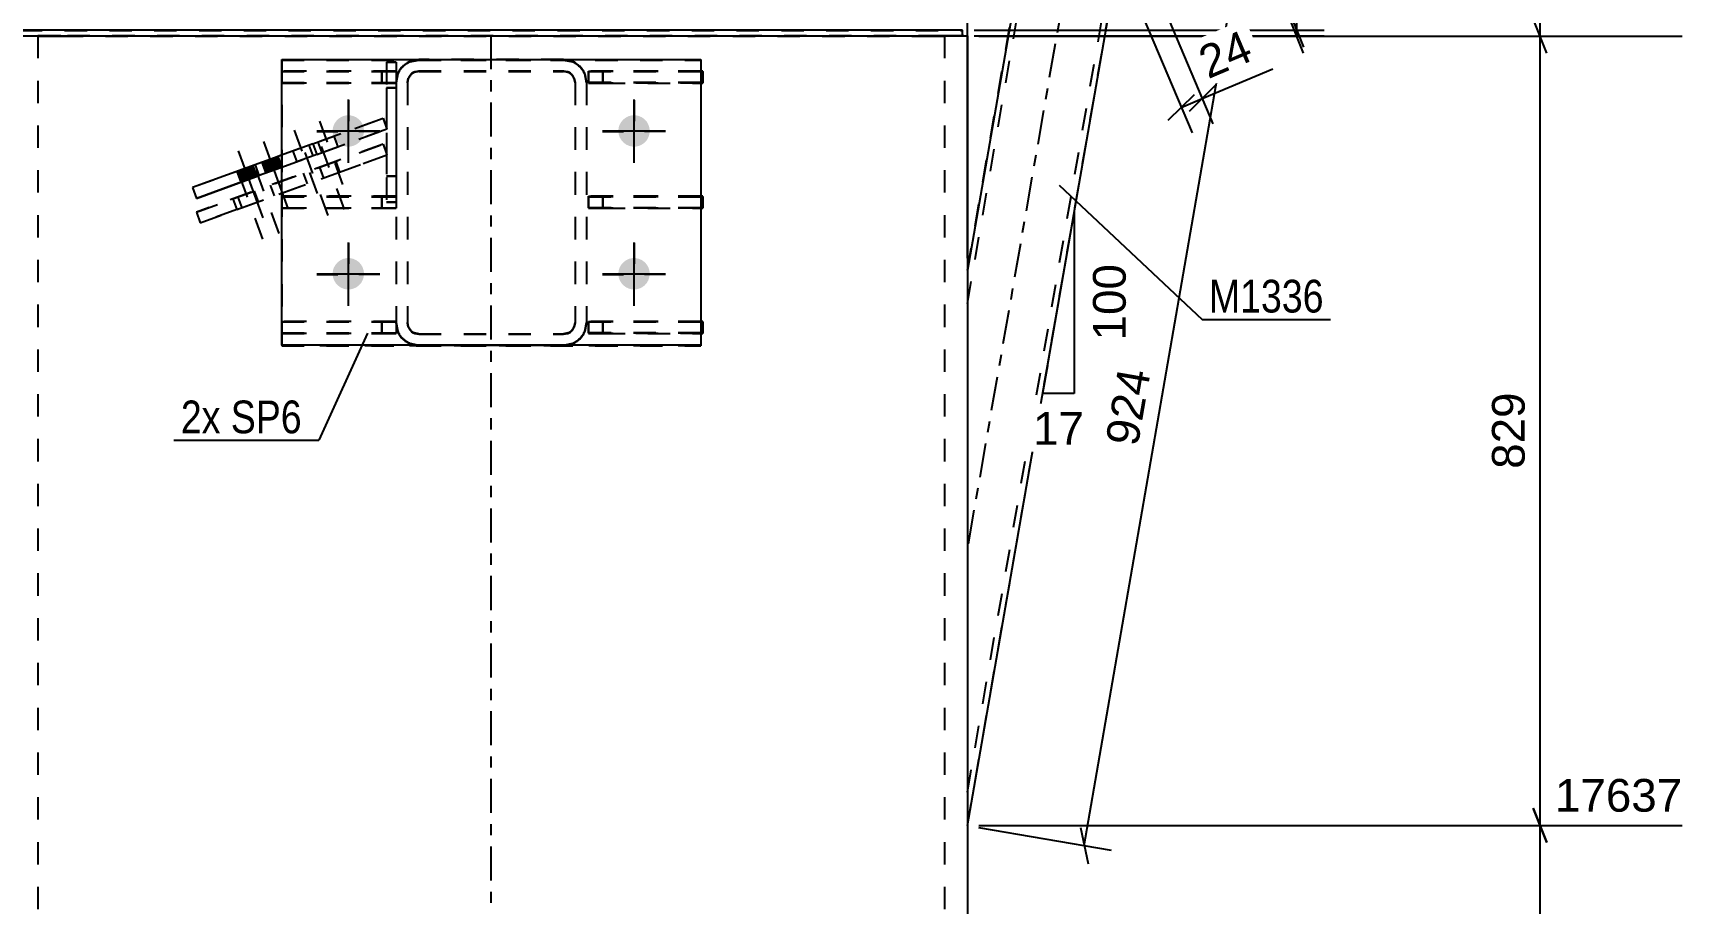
# Model space of a CAD drawing. Header units: millimetres. Extents: x -213 to 628, y -260 to 334.
# Drawn here: x 285.3 to 430.2, y 150.8 to 227 of the extents above; entities that cross this region are included whole.
import ezdxf

# ---------------------------------------------------------------- set-up
doc = ezdxf.new("R2010")
doc.units = ezdxf.units.MM
doc.linetypes.add('DXK_LINE_DOT2', pattern=[3.9198, 1.9599, -1.9599])
doc.linetypes.add('DXK_LINE_DOT3', pattern=[5.9187, 2.979, -0.9799, 0.9799, -0.9799])
doc.styles.add('Arial', font='ARIAL.TTF', dxfattribs={"height": 0.2})
doc.styles.add('Arial Narrow', font='ARIALN.TTF', dxfattribs={"height": 0.2})

# ---------------------------------------------------------------- blocks, each defined once
blk = doc.blocks.new('Part-284856391-1906 - 1775')
at = {"color": 7, "linetype": 'DXK_LINE_DOT2'}
for p, q in [((284.93, 226.72), (286.06, 226.72)), ((286.23, 226.7), (284.93, 226.7)), ((285.76, 226.72), (285.76, 140.96)), ((285.91, 226.72), (285.76, 226.72)), ((285.76, 226.7), (285.91, 226.7)), ((286.35, 226.72), (285.91, 226.72)), ((285.91, 226.7), (286.35, 226.7)), ((287.76, 226.7), (286.23, 226.7)), ((287, 226.72), (286.35, 226.72)), ((286.35, 226.7), (287, 226.7)), ((287.76, 226.72), (287, 226.72)), ((287, 226.7), (287.76, 226.7)), ((287.76, 226.72), (363.1, 226.72)), ((287.76, 226.7), (363.1, 226.7)), ((287.76, 226.7), (363.1, 226.7)), ((363.86, 226.72), (363.1, 226.72)), ((363.1, 226.7), (363.86, 226.7)), ((364.63, 226.7), (363.1, 226.7)), ((364.51, 226.72), (363.86, 226.72)), ((363.86, 226.7), (364.51, 226.7)), ((364.94, 226.72), (364.51, 226.72)), ((364.51, 226.7), (364.94, 226.7)), ((365.92, 226.7), (364.63, 226.7)), ((365.92, 226.72), (364.79, 226.72)), ((365.1, 226.72), (364.94, 226.72)), ((364.94, 226.7), (365.1, 226.7)), ((365.1, 226.72), (365.1, 140.96)), ((366.68, 226.72), (365.92, 226.72)), ((366.79, 226.7), (365.92, 226.7)), ((367.1, 226.7), (366.79, 226.7))]:
    blk.add_line(p, q, dxfattribs=at)
at = {"color": 2, "linetype": 'Continuous'}
for p, q in [((286.06, 226.72), (286.23, 226.72)), ((286.23, 226.72), (287.76, 226.72)), ((287.76, 226.72), (363.1, 226.72)), ((363.1, 226.72), (364.63, 226.72)), ((364.79, 226.72), (364.63, 226.72)), ((366.79, 226.72), (366.68, 226.72)), ((366.79, 226.72), (367.1, 226.72)), ((367.1, 226.72), (367.1, 140.96))]:
    blk.add_line(p, q, dxfattribs=at)
at = {"color": 7, "linetype": 'DXK_LINE_DOT3'}
blk.add_line((325.43, 140.96), (325.43, 226.71), dxfattribs=at)
blk = doc.blocks.new('Part-284856391-1834 - 1775')
at = {"color": 7, "linetype": 'DXK_LINE_DOT2'}
for p, q in [((315.96, 219.5), (304.79, 215.44)), ((309.82, 217.27), (315.96, 219.51)), ((315.96, 219.51), (315.96, 219.5)), ((315.96, 219.51), (316.3, 218.57)), ((315.96, 219.5), (316.3, 218.57)), ((316.3, 218.57), (307.1, 215.21)), ((310.16, 216.33), (316.3, 218.57)), ((316.3, 218.57), (316.3, 218.57)), ((309.82, 217.27), (307.1, 216.28)), ((310.16, 216.33), (307.1, 215.22)), ((309.82, 217.27), (310.16, 216.33)), ((304.79, 215.44), (299.29, 213.44)), ((305.13, 214.5), (304.79, 215.44))]:
    blk.add_line(p, q, dxfattribs=at)
at = {"color": 2, "linetype": 'Continuous'}
for p, q in [((307.1, 216.28), (299.29, 213.44)), ((307.1, 215.22), (299.63, 212.5)), ((299.63, 212.5), (305.13, 214.5)), ((307.1, 215.21), (305.13, 214.5)), ((299.29, 213.44), (299.63, 212.5))]:
    blk.add_line(p, q, dxfattribs=at)
blk = doc.blocks.new('Part-284856391-1857 - 1775')
at = {"color": 7, "linetype": 'DXK_LINE_DOT2'}
for p, q in [((307.1, 200.68), (307.1, 201.68)), ((307.1, 201.68), (317.1, 201.68)), ((307.1, 201.68), (315.85, 201.68)), ((315.85, 200.68), (315.85, 201.68)), ((315.85, 201.68), (317.1, 201.68)), ((317.1, 201.68), (317.1, 200.68)), ((317.1, 200.68), (307.1, 200.68)), ((307.1, 200.68), (315.85, 200.68)), ((315.85, 200.68), (317.1, 200.68)), ((317.1, 200.68), (317.1, 200.68))]:
    blk.add_line(p, q, dxfattribs=at)
blk = doc.blocks.new('Part-284856391-1863 - 1775')
at = {"color": 7, "linetype": 'DXK_LINE_DOT2'}
for p, q in [((317.1, 201.72), (307.1, 201.72)), ((307.1, 201.72), (315.85, 201.72)), ((307.1, 201.72), (307.1, 200.72)), ((315.85, 201.72), (317.1, 201.72)), ((315.85, 201.72), (315.85, 200.72)), ((317.1, 201.72), (317.1, 201.72)), ((317.1, 201.72), (317.1, 200.72)), ((307.1, 200.72), (317.1, 200.72)), ((307.1, 200.72), (315.85, 200.72)), ((315.85, 200.72), (317.1, 200.72))]:
    blk.add_line(p, q, dxfattribs=at)
blk = doc.blocks.new('Bolt-284856391-1788 - 1775')
at = {"linetype": 'Continuous'}
for points in [[(306.77, 216.16), (305.36, 215.65), (305.71, 214.71), (307.12, 215.22)], [(304.58, 215.36), (303.17, 214.85), (303.51, 213.91), (304.92, 214.42)]]:
    blk.add_hatch(color=1, dxfattribs=at).paths.add_polyline_path(points)
at = {"color": 1, "linetype": 'DXK_LINE_DOT2'}
for p, q in [((310.4, 219.25), (312.54, 213.38)), ((308.2, 218.46), (310.34, 212.58)), ((310.26, 217.43), (310.6, 216.49)), ((311.67, 217.94), (312.01, 217.01)), ((308.07, 216.63), (308.41, 215.69)), ((309.48, 217.15), (309.82, 216.21))]:
    blk.add_line(p, q, dxfattribs=at)
at = {"color": 1, "linetype": 'Continuous'}
for p, q in [((305.5, 217.47), (307.64, 211.6)), ((303.3, 216.67), (305.44, 210.8)), ((306.77, 216.16), (307.12, 215.22)), ((303.17, 214.85), (303.51, 213.91)), ((304.58, 215.36), (304.92, 214.42)), ((305.36, 215.65), (305.71, 214.71))]:
    blk.add_line(p, q, dxfattribs=at)
blk = doc.blocks.new('Bolt-284856391-1910 - 1775')
at = {"color": 1, "linetype": 'Continuous'}
for p, q in [((312.93, 221.1), (312.93, 219.27)), ((337.93, 221.1), (337.93, 219.27)), ((310.18, 218.35), (312.01, 218.35)), ((312.93, 215.6), (312.93, 217.43)), ((315.68, 218.35), (313.85, 218.35)), ((335.18, 218.35), (337.01, 218.35)), ((337.93, 215.6), (337.93, 217.43)), ((340.68, 218.35), (338.85, 218.35)), ((312.93, 208.6), (312.93, 206.77)), ((337.93, 208.6), (337.93, 206.77)), ((310.18, 205.85), (312.01, 205.85)), ((315.68, 205.85), (313.85, 205.85)), ((335.18, 205.85), (337.01, 205.85)), ((340.68, 205.85), (338.85, 205.85)), ((312.93, 203.1), (312.93, 204.93)), ((337.93, 203.1), (337.93, 204.93))]:
    blk.add_line(p, q, dxfattribs=at)
blk = doc.blocks.new('Part-284856391-1861 - 1775')
at = {"color": 7, "linetype": 'DXK_LINE_DOT2'}
for p, q in [((333.95, 211.68), (333.95, 212.68)), ((333.95, 212.68), (335.2, 212.68)), ((343.95, 212.68), (333.95, 212.68)), ((335.2, 211.68), (333.95, 211.68)), ((333.95, 211.68), (333.95, 211.68)), ((333.95, 211.68), (343.95, 211.68)), ((335.2, 211.68), (335.2, 212.68)), ((343.76, 212.68), (335.2, 212.68)), ((343.76, 211.68), (335.2, 211.68))]:
    blk.add_line(p, q, dxfattribs=at)
at = {"color": 2, "linetype": 'Continuous'}
for p, q in [((343.95, 212.68), (343.76, 212.68)), ((343.95, 211.68), (343.76, 211.68)), ((343.95, 211.68), (343.95, 212.68))]:
    blk.add_line(p, q, dxfattribs=at)
blk = doc.blocks.new('Part-284856391-1790 - 1775')
at = {"color": 2, "linetype": 'Continuous'}
for p, q in [((367.1, 157.62), (380.3, 233.49)), ((371.27, 230.2), (367.1, 206.22))]:
    blk.add_line(p, q, dxfattribs=at)
at = {"color": 7, "linetype": 'DXK_LINE_DOT2'}
for p, q in [((367.1, 157.62), (380.3, 233.49)), ((367.1, 160.54), (379.76, 233.29)), ((367.1, 160.54), (379.76, 233.29)), ((379.72, 233.28), (379.6, 233.23)), ((379.63, 233.25), (379.98, 233.37)), ((379.98, 233.37), (379.63, 233.24)), ((379.63, 233.24), (379.72, 233.28)), ((379.72, 233.28), (379.76, 233.29)), ((379.76, 233.29), (379.72, 233.28)), ((379.76, 233.29), (379.76, 233.29)), ((379.98, 233.37), (380.22, 233.46)), ((380.22, 233.46), (379.98, 233.37)), ((380.22, 233.46), (380.3, 233.49)), ((380.3, 233.49), (380.22, 233.46)), ((380.3, 233.49), (380.3, 233.49)), ((379.42, 233.17), (372.15, 230.52)), ((379.42, 233.17), (372.15, 230.52)), ((372.35, 230.6), (379.22, 233.1)), ((372.35, 230.6), (379.22, 233.09)), ((379.22, 233.1), (379.63, 233.25)), ((379.63, 233.24), (379.22, 233.09)), ((379.42, 233.17), (379.63, 233.24)), ((379.6, 233.23), (379.42, 233.17)), ((367.1, 203.3), (371.81, 230.4)), ((367.1, 203.3), (371.81, 230.4)), ((371.59, 230.32), (371.94, 230.45)), ((371.94, 230.44), (371.59, 230.32)), ((371.85, 230.41), (371.81, 230.4)), ((371.81, 230.4), (371.85, 230.41)), ((371.81, 230.4), (371.81, 230.4)), ((371.97, 230.46), (371.85, 230.41)), ((371.85, 230.41), (371.97, 230.46)), ((371.94, 230.45), (372.35, 230.6)), ((372.35, 230.6), (371.94, 230.44)), ((372.15, 230.52), (371.97, 230.46)), ((371.97, 230.46), (372.15, 230.52)), ((367.1, 206.22), (371.27, 230.2)), ((371.27, 230.2), (371.35, 230.23)), ((371.35, 230.23), (371.27, 230.2)), ((371.27, 230.2), (371.27, 230.2)), ((371.35, 230.23), (371.59, 230.32)), ((371.59, 230.32), (371.35, 230.23)), ((367.1, 206.22), (367.1, 157.62))]:
    blk.add_line(p, q, dxfattribs=at)
at = {"color": 7, "linetype": 'DXK_LINE_DOT3'}
blk.add_line((375.79, 231.85), (367.1, 181.92), dxfattribs=at)
blk = doc.blocks.new('Part-284856391-1865 - 1775')
at = {"color": 7, "linetype": 'DXK_LINE_DOT2'}
for p, q in [((317.1, 223.64), (307.1, 223.64)), ((307.1, 223.64), (315.85, 223.64)), ((307.1, 223.64), (307.1, 222.64)), ((315.85, 223.64), (317.1, 223.64)), ((315.85, 223.64), (315.85, 222.64)), ((317.1, 223.64), (317.1, 223.64)), ((317.1, 223.64), (317.1, 222.64)), ((307.1, 222.64), (317.1, 222.64)), ((307.1, 222.64), (315.85, 222.64)), ((315.85, 222.64), (317.1, 222.64))]:
    blk.add_line(p, q, dxfattribs=at)
blk = doc.blocks.new('Part-284856391-1854 - 1775')
at = {"color": 7, "linetype": 'DXK_LINE_DOT2'}
for p, q in [((335.2, 201.68), (333.95, 201.68)), ((333.95, 201.68), (333.95, 201.68)), ((333.95, 201.68), (343.95, 201.68)), ((333.95, 201.68), (333.95, 200.68)), ((343.95, 201.68), (335.2, 201.68)), ((335.2, 201.68), (335.2, 200.68)), ((343.95, 201.68), (343.95, 200.68)), ((333.95, 200.68), (335.2, 200.68)), ((343.95, 200.68), (333.95, 200.68)), ((335.2, 200.68), (343.95, 200.68))]:
    blk.add_line(p, q, dxfattribs=at)
blk = doc.blocks.new('Part-284856391-1855 - 1775')
at = {"color": 7, "linetype": 'DXK_LINE_DOT2'}
for p, q in [((333.95, 212.63), (333.95, 212.64)), ((333.95, 212.64), (343.95, 212.63)), ((333.95, 212.64), (333.95, 211.63)), ((335.2, 212.63), (333.95, 212.63)), ((343.95, 211.63), (333.95, 211.64)), ((333.95, 211.63), (335.2, 211.63)), ((343.95, 212.63), (335.2, 212.63)), ((335.2, 212.63), (335.2, 211.63)), ((335.2, 211.63), (343.95, 211.63)), ((343.95, 212.63), (343.95, 211.63))]:
    blk.add_line(p, q, dxfattribs=at)
blk = doc.blocks.new('Part-284856391-1856 - 1775')
at = {"color": 7, "linetype": 'DXK_LINE_DOT2'}
for p, q in [((335.2, 223.59), (333.95, 223.59)), ((333.95, 223.59), (333.95, 223.59)), ((333.95, 223.59), (343.95, 223.59)), ((333.95, 223.59), (333.95, 222.59)), ((343.95, 223.59), (335.2, 223.59)), ((335.2, 223.59), (335.2, 222.59)), ((343.95, 223.59), (343.95, 222.59)), ((333.95, 222.59), (335.2, 222.59)), ((343.95, 222.59), (333.95, 222.59)), ((335.2, 222.59), (343.95, 222.59))]:
    blk.add_line(p, q, dxfattribs=at)
blk = doc.blocks.new('Part-284856391-1858 - 1775')
at = {"color": 7, "linetype": 'DXK_LINE_DOT2'}
for p, q in [((307.1, 212.63), (317.1, 212.64)), ((307.1, 211.63), (307.1, 212.63)), ((307.1, 212.63), (315.85, 212.63)), ((317.1, 211.64), (307.1, 211.63)), ((307.1, 211.63), (315.85, 211.63)), ((315.85, 211.63), (315.85, 212.63)), ((315.85, 212.63), (317.1, 212.63)), ((315.85, 211.63), (317.1, 211.63)), ((317.1, 212.64), (317.1, 211.63)), ((317.1, 211.63), (317.1, 211.64))]:
    blk.add_line(p, q, dxfattribs=at)
blk = doc.blocks.new('Part-284856391-1859 - 1775')
at = {"color": 7, "linetype": 'DXK_LINE_DOT2'}
for p, q in [((307.1, 222.59), (307.1, 223.59)), ((307.1, 223.59), (317.1, 223.59)), ((307.1, 223.59), (315.85, 223.59)), ((315.85, 222.59), (315.85, 223.59)), ((315.85, 223.59), (317.1, 223.59)), ((317.1, 223.59), (317.1, 222.59)), ((317.1, 222.59), (307.1, 222.59)), ((307.1, 222.59), (315.85, 222.59)), ((315.85, 222.59), (317.1, 222.59)), ((317.1, 222.59), (317.1, 222.59))]:
    blk.add_line(p, q, dxfattribs=at)
blk = doc.blocks.new('Part-284856391-1860 - 1775')
at = {"color": 7, "linetype": 'DXK_LINE_DOT2'}
for p, q in [((333.95, 200.72), (333.95, 201.72)), ((333.95, 201.72), (335.2, 201.72)), ((343.95, 201.72), (333.95, 201.72)), ((335.2, 200.72), (335.2, 201.72)), ((343.76, 201.72), (335.2, 201.72)), ((335.2, 200.72), (333.95, 200.72)), ((333.95, 200.72), (333.95, 200.72)), ((333.95, 200.72), (343.95, 200.72)), ((343.76, 200.72), (335.2, 200.72))]:
    blk.add_line(p, q, dxfattribs=at)
at = {"color": 2, "linetype": 'Continuous'}
for p, q in [((343.95, 201.72), (343.76, 201.72)), ((343.95, 200.72), (343.95, 201.72)), ((343.95, 200.72), (343.76, 200.72))]:
    blk.add_line(p, q, dxfattribs=at)
blk = doc.blocks.new('Part-284856391-1862 - 1775')
at = {"color": 7, "linetype": 'DXK_LINE_DOT2'}
for p, q in [((333.95, 222.64), (333.95, 223.64)), ((333.95, 223.64), (335.2, 223.64)), ((343.95, 223.64), (333.95, 223.64)), ((335.2, 222.64), (335.2, 223.64)), ((343.76, 223.64), (335.2, 223.64)), ((335.2, 222.64), (333.95, 222.64)), ((333.95, 222.64), (333.95, 222.64)), ((333.95, 222.64), (343.95, 222.64)), ((343.76, 222.64), (335.2, 222.64))]:
    blk.add_line(p, q, dxfattribs=at)
at = {"color": 2, "linetype": 'Continuous'}
for p, q in [((343.95, 223.64), (343.76, 223.64)), ((343.95, 222.64), (343.95, 223.64)), ((343.95, 222.64), (343.76, 222.64))]:
    blk.add_line(p, q, dxfattribs=at)
blk = doc.blocks.new('Part-284856391-1864 - 1775')
at = {"color": 7, "linetype": 'DXK_LINE_DOT2'}
for p, q in [((317.1, 212.68), (307.1, 212.68)), ((307.1, 212.68), (315.85, 212.68)), ((307.1, 212.68), (307.1, 211.68)), ((307.1, 211.68), (317.1, 211.68)), ((307.1, 211.68), (315.85, 211.68)), ((315.85, 212.68), (317.1, 212.68)), ((315.85, 212.68), (315.85, 211.68)), ((315.85, 211.68), (317.1, 211.68)), ((317.1, 212.68), (317.1, 212.68)), ((317.1, 212.68), (317.1, 211.68))]:
    blk.add_line(p, q, dxfattribs=at)
blk = doc.blocks.new('Part-284856391-1881 - 1775')
at = {"color": 2, "linetype": 'Continuous'}
for p, q in [((366.68, 227.22), (284.18, 227.22)), ((284.18, 226.72), (284.18, 227.22)), ((284.18, 226.72), (286.06, 226.72)), ((366.68, 226.72), (364.79, 226.72)), ((366.68, 226.72), (366.68, 227.22))]:
    blk.add_line(p, q, dxfattribs=at)
at = {"color": 7, "linetype": 'DXK_LINE_DOT2'}
for p, q in [((284.18, 227.2), (366.68, 227.2)), ((284.18, 226.7), (284.18, 226.72)), ((284.18, 226.7), (284.18, 226.72)), ((366.68, 226.7), (284.18, 226.7)), ((364.79, 226.72), (286.06, 226.72)), ((366.68, 226.7), (366.68, 226.72)), ((366.68, 226.72), (366.68, 226.7))]:
    blk.add_line(p, q, dxfattribs=at)
blk = doc.blocks.new('Bolt-284856391-1908 - 1775')
at = {"linetype": 'Continuous'}
for points in [[(311.55, 218.4), (311.58, 218.69), (311.67, 218.96), (311.82, 219.21), (312.01, 219.42), (312.24, 219.59), (312.5, 219.71), (312.78, 219.77), (313.07, 219.77), (313.35, 219.71), (313.62, 219.59), (313.85, 219.42), (314.04, 219.21), (314.18, 218.96), (314.27, 218.69), (314.3, 218.4), (314.27, 218.12), (314.18, 217.84), (314.04, 217.59), (313.85, 217.38), (313.62, 217.21), (313.35, 217.09), (313.07, 217.03), (312.78, 217.03), (312.5, 217.09), (312.24, 217.21), (312.01, 217.38), (311.82, 217.59), (311.67, 217.84), (311.58, 218.12)], [(336.55, 218.4), (336.58, 218.69), (336.67, 218.96), (336.82, 219.21), (337.01, 219.42), (337.24, 219.59), (337.5, 219.71), (337.78, 219.77), (338.07, 219.77), (338.35, 219.71), (338.62, 219.59), (338.85, 219.42), (339.04, 219.21), (339.18, 218.96), (339.27, 218.69), (339.3, 218.4), (339.27, 218.12), (339.18, 217.84), (339.04, 217.59), (338.85, 217.38), (338.62, 217.21), (338.35, 217.09), (338.07, 217.03), (337.78, 217.03), (337.5, 217.09), (337.24, 217.21), (337.01, 217.38), (336.82, 217.59), (336.67, 217.84), (336.58, 218.12)], [(311.55, 205.9), (311.58, 206.19), (311.67, 206.46), (311.82, 206.71), (312.01, 206.92), (312.24, 207.09), (312.5, 207.21), (312.78, 207.27), (313.07, 207.27), (313.35, 207.21), (313.62, 207.09), (313.85, 206.92), (314.04, 206.71), (314.18, 206.46), (314.27, 206.19), (314.3, 205.9), (314.27, 205.62), (314.18, 205.34), (314.04, 205.09), (313.85, 204.88), (313.62, 204.71), (313.35, 204.59), (313.07, 204.53), (312.78, 204.53), (312.5, 204.59), (312.24, 204.71), (312.01, 204.88), (311.82, 205.09), (311.67, 205.34), (311.58, 205.62)], [(336.55, 205.9), (336.58, 206.19), (336.67, 206.46), (336.82, 206.71), (337.01, 206.92), (337.24, 207.09), (337.5, 207.21), (337.78, 207.27), (338.07, 207.27), (338.35, 207.21), (338.62, 207.09), (338.85, 206.92), (339.04, 206.71), (339.18, 206.46), (339.27, 206.19), (339.3, 205.9), (339.27, 205.62), (339.18, 205.34), (339.04, 205.09), (338.85, 204.88), (338.62, 204.71), (338.35, 204.59), (338.07, 204.53), (337.78, 204.53), (337.5, 204.59), (337.24, 204.71), (337.01, 204.88), (336.82, 205.09), (336.67, 205.34), (336.58, 205.62)]]:
    blk.add_hatch(color=1, dxfattribs=at).paths.add_polyline_path(points)
at = {"color": 1, "linetype": 'Continuous'}
for p, q in [((312.93, 215.65), (312.93, 221.15)), ((337.93, 215.65), (337.93, 221.15)), ((310.18, 218.4), (315.68, 218.4)), ((335.18, 218.4), (340.68, 218.4)), ((312.93, 203.15), (312.93, 208.65)), ((337.93, 203.15), (337.93, 208.65)), ((310.18, 205.9), (315.68, 205.9)), ((335.18, 205.9), (340.68, 205.9))]:
    blk.add_line(p, q, dxfattribs=at)
blk = doc.blocks.new('Part-284856391-1940 - 1775')
at = {"color": 7, "linetype": 'DXK_LINE_DOT2'}
for p, q in [((307.1, 224.6), (307.1, 199.6)), ((307.1, 224.6), (343.76, 224.6)), ((307.1, 224.6), (343.76, 224.6)), ((343.76, 224.6), (343.76, 199.6)), ((307.1, 199.6), (307.1, 199.6)), ((307.1, 199.6), (343.76, 199.6)), ((343.76, 199.6), (307.1, 199.6)), ((343.76, 199.6), (343.76, 199.6))]:
    blk.add_line(p, q, dxfattribs=at)
blk = doc.blocks.new('Part-284856391-1960 - 1775')
at = {"color": 2, "linetype": 'Continuous'}
for p, q in [((307.1, 199.65), (307.1, 224.65)), ((307.1, 224.65), (343.76, 224.65)), ((343.76, 224.65), (343.76, 199.65)), ((343.76, 199.65), (307.1, 199.65)), ((307.1, 199.65), (307.1, 199.65)), ((343.76, 199.65), (343.76, 199.65))]:
    blk.add_line(p, q, dxfattribs=at)
at = {"color": 7, "linetype": 'DXK_LINE_DOT2'}
for p, q in [((307.1, 224.65), (343.76, 224.65)), ((307.1, 199.65), (343.76, 199.65)), ((307.1, 199.65), (307.1, 199.65)), ((343.76, 199.65), (343.76, 199.65))]:
    blk.add_line(p, q, dxfattribs=at)
blk = doc.blocks.new('Part-284856391-1981 - 1775')
at = {"color": 7, "linetype": 'DXK_LINE_DOT2'}
for p, q in [((319.1, 224.62), (318.33, 224.47)), ((318.33, 224.45), (319.1, 224.6)), ((319.1, 224.6), (319.1, 224.62)), ((331.76, 224.62), (319.1, 224.62)), ((319.1, 224.6), (331.76, 224.6)), ((331.76, 224.6), (331.76, 224.62)), ((332.53, 224.47), (331.76, 224.62)), ((331.76, 224.6), (332.53, 224.45)), ((317.25, 223.39), (317.1, 222.62)), ((317.1, 222.6), (317.25, 223.37)), ((318.71, 223.54), (319.1, 223.62)), ((319.1, 223.6), (318.71, 223.53)), ((319.1, 223.6), (319.1, 223.62)), ((319.1, 223.62), (331.76, 223.62)), ((319.1, 223.6), (331.76, 223.6)), ((331.76, 223.6), (331.76, 223.62)), ((331.76, 223.62), (332.14, 223.54)), ((332.14, 223.53), (331.76, 223.6)), ((333.76, 222.62), (333.61, 223.39)), ((333.61, 223.37), (333.76, 222.6)), ((317.1, 222.62), (317.1, 201.6)), ((318.1, 222.62), (318.17, 223)), ((318.17, 222.99), (318.1, 222.6)), ((318.1, 222.62), (318.1, 201.6)), ((318.17, 222.99), (318.17, 223)), ((332.69, 222.99), (332.69, 223)), ((332.69, 223), (332.76, 222.62)), ((332.76, 222.6), (332.69, 222.99)), ((332.76, 222.62), (332.76, 201.6)), ((333.76, 222.62), (333.76, 201.6)), ((317.1, 201.62), (317.25, 200.85)), ((317.25, 200.84), (317.1, 201.6)), ((318.17, 201.24), (318.1, 201.62)), ((318.1, 201.6), (318.17, 201.22)), ((332.76, 201.62), (332.69, 201.24)), ((332.69, 201.22), (332.76, 201.6)), ((333.61, 200.85), (333.76, 201.62)), ((333.76, 201.6), (333.61, 200.84)), ((317.25, 200.84), (317.25, 200.85)), ((319.1, 200.62), (318.71, 200.7)), ((318.71, 200.68), (319.1, 200.6)), ((319.1, 200.6), (319.1, 200.62)), ((319.1, 200.62), (331.76, 200.62)), ((319.1, 200.6), (331.76, 200.6)), ((332.14, 200.7), (331.76, 200.62)), ((331.76, 200.6), (332.14, 200.68)), ((331.76, 200.6), (331.76, 200.62)), ((333.61, 200.84), (333.61, 200.85)), ((318.33, 199.77), (319.1, 199.62)), ((319.1, 199.6), (318.33, 199.76)), ((319.1, 199.6), (319.1, 199.62)), ((319.1, 199.62), (331.76, 199.62)), ((319.1, 199.6), (331.76, 199.6)), ((331.76, 199.62), (332.53, 199.77)), ((332.53, 199.76), (331.76, 199.6)), ((331.76, 199.6), (331.76, 199.62))]:
    blk.add_line(p, q, dxfattribs=at)
at = {"color": 7, "linetype": 'DXK_LINE_DOT3'}
blk.add_line((325.43, 212.1), (325.43, 212.12), dxfattribs=at)
at = {"color": 7, "linetype": 'DXK_LINE_DOT2'}
for centre, radius, start, end in [((319.1, 222.62), 2, 112.5, 157.5), ((319.1, 222.6), 2, 112.5, 157.5), ((319.1, 222.62), 1, 112.5, 157.5), ((319.1, 222.6), 1, 112.5, 157.5), ((331.76, 222.62), 1, 22.5, 67.5), ((331.76, 222.6), 1, 22.5, 67.5), ((331.76, 222.62), 2, 22.5, 67.5), ((331.76, 222.6), 2, 22.5, 67.5), ((319.1, 201.62), 2, 202.5, 247.5), ((319.1, 201.6), 2, 202.5, 247.5), ((319.1, 201.62), 1, 202.5, 247.5), ((319.1, 201.6), 1, 202.5, 247.5), ((331.76, 201.62), 1, 292.5, 337.5), ((331.76, 201.6), 1, 292.5, 337.5), ((331.76, 201.62), 2, 292.5, 337.5), ((331.76, 201.6), 2, 292.5, 337.5)]:
    blk.add_arc(centre, radius, start, end, dxfattribs=at)
blk = doc.blocks.new('Part-284856391-2012 - 1775')
at = {"color": 7, "linetype": 'DXK_LINE_DOT2'}
for p, q in [((319.1, 224.65), (318.33, 224.5)), ((318.33, 224.48), (319.1, 224.64)), ((319.1, 224.64), (319.1, 224.65)), ((331.76, 224.65), (319.1, 224.65)), ((319.1, 224.64), (331.76, 224.64)), ((331.76, 224.64), (331.76, 224.65)), ((332.53, 224.5), (331.76, 224.65)), ((331.76, 224.64), (332.53, 224.48)), ((317.25, 223.42), (317.1, 222.65)), ((317.1, 222.64), (317.25, 223.4)), ((318.71, 223.58), (319.1, 223.65)), ((319.1, 223.64), (318.71, 223.56)), ((319.1, 223.64), (319.1, 223.65)), ((319.1, 223.65), (331.76, 223.65)), ((319.1, 223.64), (331.76, 223.64)), ((331.76, 223.64), (331.76, 223.65)), ((331.76, 223.65), (332.14, 223.58)), ((332.14, 223.56), (331.76, 223.64)), ((333.76, 222.65), (333.61, 223.42)), ((333.61, 223.4), (333.76, 222.64)), ((317.1, 222.65), (317.1, 201.64)), ((318.1, 222.65), (318.17, 223.03)), ((318.17, 223.02), (318.1, 222.64)), ((318.1, 222.65), (318.1, 201.64)), ((318.17, 223.02), (318.17, 223.03)), ((332.69, 223.02), (332.69, 223.03)), ((332.69, 223.03), (332.76, 222.65)), ((332.76, 222.64), (332.69, 223.02)), ((332.76, 222.65), (332.76, 201.64)), ((333.76, 222.65), (333.76, 201.64)), ((317.1, 201.65), (317.25, 200.89)), ((317.25, 200.87), (317.1, 201.64)), ((318.17, 201.27), (318.1, 201.65)), ((318.1, 201.64), (318.17, 201.25)), ((332.76, 201.65), (332.69, 201.27)), ((332.69, 201.25), (332.76, 201.64)), ((333.61, 200.89), (333.76, 201.65)), ((333.76, 201.64), (333.61, 200.87)), ((317.25, 200.87), (317.25, 200.89)), ((319.1, 200.65), (318.71, 200.73)), ((318.71, 200.71), (319.1, 200.64)), ((319.1, 200.64), (319.1, 200.65)), ((319.1, 200.65), (331.76, 200.65)), ((319.1, 200.64), (331.76, 200.64)), ((332.14, 200.73), (331.76, 200.65)), ((331.76, 200.64), (332.14, 200.71)), ((331.76, 200.64), (331.76, 200.65)), ((333.61, 200.87), (333.61, 200.89)), ((318.33, 199.8), (319.1, 199.65)), ((319.01, 199.65), (318.33, 199.79)), ((319.1, 199.65), (331.76, 199.65)), ((331.76, 199.65), (332.53, 199.8)), ((332.53, 199.79), (331.85, 199.65))]:
    blk.add_line(p, q, dxfattribs=at)
at = {"color": 7, "linetype": 'DXK_LINE_DOT3'}
blk.add_line((325.43, 212.13), (325.43, 212.15), dxfattribs=at)
at = {"color": 2, "linetype": 'Continuous'}
for p, q in [((319.1, 199.64), (319.01, 199.65)), ((319.1, 199.64), (319.1, 199.65)), ((319.1, 199.64), (331.76, 199.64)), ((331.76, 199.64), (331.76, 199.65)), ((331.85, 199.65), (331.76, 199.64))]:
    blk.add_line(p, q, dxfattribs=at)
at = {"color": 7, "linetype": 'DXK_LINE_DOT2'}
for centre, radius, start, end in [((319.1, 222.65), 2, 112.5, 157.5), ((319.1, 222.64), 2, 112.5, 157.5), ((319.1, 222.65), 1, 112.5, 157.5), ((319.1, 222.64), 1, 112.5, 157.5), ((331.76, 222.65), 1, 22.5, 67.5), ((331.76, 222.64), 1, 22.5, 67.5), ((331.76, 222.65), 2, 22.5, 67.5), ((331.76, 222.64), 2, 22.5, 67.5), ((319.1, 201.65), 2, 202.5, 247.5), ((319.1, 201.64), 2, 202.5, 247.5), ((319.1, 201.65), 1, 202.5, 247.5), ((319.1, 201.64), 1, 202.5, 247.5), ((331.76, 201.65), 1, 292.5, 337.5), ((331.76, 201.64), 1, 292.5, 337.5), ((331.76, 201.65), 2, 292.5, 337.5), ((331.76, 201.64), 2, 292.5, 337.5)]:
    blk.add_arc(centre, radius, start, end, dxfattribs=at)
blk = doc.blocks.new('Part-284856391-2060 - 1775')
at = {"color": 7, "linetype": 'DXK_LINE_DOT2'}
for p, q in [((317.1, 222.16), (316.26, 222.16)), ((316.26, 222.16), (316.26, 212.16)), ((316.26, 222.16), (317.1, 222.16)), ((317.1, 222.16), (317.1, 212.16)), ((316.26, 212.16), (317.1, 212.16)), ((317.1, 212.16), (316.26, 212.16))]:
    blk.add_line(p, q, dxfattribs=at)
blk = doc.blocks.new('Bolt-284856391-2061 - 1775')
at = {"color": 1, "linetype": 'DXK_LINE_DOT2'}
for p, q in [((309.12, 216.52), (311.26, 210.65)), ((310.55, 217.04), (312.68, 211.17)), ((303.39, 214.44), (305.53, 208.56)), ((304.82, 214.96), (306.96, 209.08)), ((308.98, 214.7), (309.33, 213.76)), ((310.39, 215.21), (310.74, 214.27)), ((310.41, 215.22), (310.75, 214.28)), ((311.82, 215.73), (312.16, 214.79)), ((304.67, 213.13), (305.01, 212.19)), ((304.68, 213.14), (305.03, 212.2)), ((306.09, 213.65), (306.44, 212.71)), ((303.26, 212.61), (303.6, 211.67))]:
    blk.add_line(p, q, dxfattribs=at)
blk = doc.blocks.new('Part-284856391-2078 - 1775')
at = {"color": 7, "linetype": 'DXK_LINE_DOT2'}
for p, q in [((302.83, 212.46), (315.96, 217.24)), ((303.17, 211.52), (316.3, 216.3)), ((315.96, 217.24), (311.8, 215.72)), ((312.14, 214.78), (316.3, 216.3)), ((315.96, 217.24), (315.96, 217.24)), ((315.96, 217.24), (316.3, 216.3)), ((315.96, 217.24), (316.3, 216.3)), ((316.3, 216.3), (316.3, 216.3)), ((311.8, 215.72), (299.63, 211.29)), ((299.97, 210.35), (312.14, 214.78)), ((311.8, 215.72), (312.14, 214.78)), ((299.63, 211.29), (302.83, 212.46)), ((302.83, 212.46), (303.17, 211.52)), ((299.63, 211.29), (299.97, 210.35)), ((303.17, 211.52), (299.97, 210.35))]:
    blk.add_line(p, q, dxfattribs=at)
blk = doc.blocks.new('Part-284856391-2079 - 1775')
at = {"color": 7, "linetype": 'DXK_LINE_DOT2'}
for p, q in [((317.1, 224.43), (316.26, 224.43)), ((316.26, 224.43), (316.26, 214.43)), ((316.26, 224.43), (317.1, 224.43)), ((317.1, 224.43), (317.1, 214.43)), ((316.26, 214.43), (317.1, 214.43)), ((317.1, 214.43), (316.26, 214.43))]:
    blk.add_line(p, q, dxfattribs=at)
blk = doc.blocks.new('StraightDimension-284856391-10356 - 1775')
at = {"color": 7, "linetype": 'Continuous'}
for p, q in [((417.81, 225.21), (416.61, 228.21)), ((368.1, 226.71), (429.63, 226.71)), ((417.21, 157.62), (417.21, 226.71)), ((416.61, 159.12), (417.81, 156.12)), ((368.1, 157.62), (429.63, 157.62))]:
    blk.add_line(p, q, dxfattribs=at)
at = {"color": 0}
blk.add_wipeout([(416.46, 196.1), (412.26, 196.1), (412.26, 188.23), (416.46, 188.23)], dxfattribs=at)
at = {"color": 3, "style": 'Arial'}
blk.add_text('829', height=2.865, rotation=90.0002, dxfattribs=at).set_placement((415.86, 188.83))
at = {"color": 0, "linetype": 'Continuous'}
blk.add_wipeout([(430.23, 227.31), (430.23, 231.51), (417.91, 231.51), (417.91, 227.31)], dxfattribs=at)
at = {"color": 3, "linetype": 'Continuous', "style": 'Arial'}
blk.add_text('18466', height=2.865, dxfattribs=at).set_placement((418.51, 227.91))
blk = doc.blocks.new('StraightDimension-284856391-10387 - 1775')
at = {"color": 7, "linetype": 'Continuous'}
for p, q in [((283.76, 212.65), (283.76, 307.33)), ((367.1, 207.27), (367.1, 307.33)), ((285.26, 305.08), (282.26, 303.88)), ((283.76, 304.48), (367.1, 304.48)), ((365.6, 303.88), (368.6, 305.08))]:
    blk.add_line(p, q, dxfattribs=at)
at = {"color": 0}
blk.add_wipeout([(330.48, 305.23), (330.48, 309.43), (320.38, 309.43), (320.38, 305.23)], dxfattribs=at)
at = {"color": 3, "style": 'Arial'}
blk.add_text('1000', height=2.865, dxfattribs=at).set_placement((320.98, 305.83))
blk = doc.blocks.new('StraightDimension-284856391-10357 - 1775')
at = {"color": 7, "linetype": 'Continuous'}
for p, q in [((417.81, 156.12), (416.61, 159.12)), ((368.1, 157.62), (429.63, 157.62)), ((417.21, -0.2), (417.21, 157.62)), ((416.61, 1.3), (417.81, -1.7)), ((388.51, -0.2), (420.73, -0.2))]:
    blk.add_line(p, q, dxfattribs=at)
at = {"color": 0}
blk.add_wipeout([(416.46, 84.87), (412.26, 84.87), (412.26, 72.55), (416.46, 72.55)], dxfattribs=at)
at = {"color": 3, "style": 'Arial'}
blk.add_text('17637', height=2.865, rotation=90.0002, dxfattribs=at).set_placement((415.86, 73.15))
at = {"color": 0, "linetype": 'Continuous'}
for points in [[(430.23, 158.22), (430.23, 162.42), (417.91, 162.42), (417.91, 158.22)], [(421.33, 0.4), (421.33, 4.6), (417.91, 4.6), (417.91, 0.4)]]:
    blk.add_wipeout(points, dxfattribs=at)
at = {"color": 3, "linetype": 'Continuous', "style": 'Arial'}
for s, height, p in [('17637', 2.865, (418.51, 158.82)), ('0', 2.87, (418.51, 1))]:
    blk.add_text(s, height=height, dxfattribs=at).set_placement(p)
blk = doc.blocks.new('StraightDimension-284856391-10355 - 1775')
at = {"color": 7, "linetype": 'Continuous'}
for p, q in [((416.61, 235.66), (417.81, 232.66)), ((383.16, 234.16), (429.63, 234.16)), ((417.21, 226.71), (417.21, 234.16)), ((417.81, 225.21), (416.61, 228.21)), ((368.1, 226.71), (429.63, 226.71))]:
    blk.add_line(p, q, dxfattribs=at)
at = {"color": 0, "linetype": 'Continuous'}
blk.add_wipeout([(430.23, 234.76), (430.23, 238.96), (417.91, 238.96), (417.91, 234.76)], dxfattribs=at)
at = {"color": 0}
blk.add_wipeout([(416.46, 233.26), (412.26, 233.26), (412.26, 227.61), (416.46, 227.61)], dxfattribs=at)
at = {"color": 3, "linetype": 'Continuous', "style": 'Arial'}
blk.add_text('18556', height=2.865, dxfattribs=at).set_placement((418.51, 235.36))
at = {"color": 3, "style": 'Arial'}
blk.add_text('89', height=2.865, rotation=90.0002, dxfattribs=at).set_placement((415.86, 228.21))
blk = doc.blocks.new('StraightDimension-284856391-10386 - 1775')
at = {"color": 7, "linetype": 'Continuous'}
for p, q in [((367.1, 207.27), (367.1, 307.33)), ((377.89, 246.91), (377.89, 307.33)), ((365.6, 303.88), (368.6, 305.08)), ((367.1, 304.48), (377.89, 304.48)), ((379.39, 305.08), (376.39, 303.88))]:
    blk.add_line(p, q, dxfattribs=at)
at = {"color": 0}
blk.add_wipeout([(376.43, 305.23), (376.43, 309.43), (368.55, 309.43), (368.55, 305.23)], dxfattribs=at)
at = {"color": 3, "style": 'Arial'}
blk.add_text('129', height=2.865, dxfattribs=at).set_placement((369.15, 305.83))
blk = doc.blocks.new('StraightDimension-284856391-15244 - 1775')
at = {"color": 7, "linetype": 'Continuous'}
for p, q in [((395.91, 227.22), (395.91, 231.69)), ((395.91, 227.22), (395.91, 231.69)), ((395.31, 228.72), (396.51, 225.72)), ((396.51, 225.22), (395.31, 228.22)), ((367.68, 227.22), (398.31, 227.22)), ((367.68, 226.72), (398.31, 226.72)), ((395.91, 226.72), (395.91, 227.22))]:
    blk.add_line(p, q, dxfattribs=at)
at = {"color": 0}
blk.add_wipeout([(395.16, 231.17), (390.96, 231.17), (390.96, 227.74), (395.16, 227.74)], dxfattribs=at)
at = {"color": 3, "style": 'Arial'}
blk.add_text('6', height=2.87, rotation=90.0002, dxfattribs=at).set_placement((394.56, 228.34))
blk = doc.blocks.new('StraightDimension-284856391-16936 - 1775')
at = {"color": 7, "linetype": 'Continuous'}
for p, q in [((381.2, 233.29), (392.81, 231.28)), ((390.78, 230.11), (390.11, 233.27)), ((377.32, 155.85), (390.45, 231.69)), ((368.08, 157.45), (379.69, 155.44)), ((376.99, 157.43), (377.66, 154.27))]:
    blk.add_line(p, q, dxfattribs=at)
at = {"color": 0}
blk.add_wipeout([(383.82, 197.78), (379.68, 198.49), (378.34, 190.74), (382.47, 190.02)], dxfattribs=at)
at = {"color": 3, "style": 'Arial'}
blk.add_text('924', height=2.865, rotation=80.1797, dxfattribs=at).set_placement((381.99, 190.71))
blk = doc.blocks.new('StraightDimension-284856391-16955 - 1775')
at = {"color": 7, "linetype": 'Continuous'}
for p, q in [((382.52, 233.34), (388.58, 219.03)), ((380.69, 232.57), (386.75, 218.25)), ((388.79, 222.37), (386.49, 220.1)), ((384.67, 219.33), (386.96, 221.6)), ((385.81, 220.46), (387.64, 221.24))]:
    blk.add_line(p, q, dxfattribs=at)
at = {"color": 0}
blk.add_wipeout([(393.03, 224.33), (391.39, 228.2), (386.19, 226), (387.83, 222.13)], dxfattribs=at)
at = {"color": 7, "linetype": 'Continuous'}
blk.add_line((387.64, 221.24), (393.81, 223.85), dxfattribs=at)
blk.add_line((387.64, 221.24), (393.81, 223.85), dxfattribs=at)
at = {"color": 3, "style": 'Arial'}
blk.add_text('24', height=2.865, rotation=22.9412, dxfattribs=at).set_placement((388.15, 222.92))
blk = doc.blocks.new('AngleDimension-284856391-16970 - 1775')
at = {"color": 7, "linetype": 'Continuous'}
for p, q in [((376.45, 211.39), (373.68, 195.43)), ((376.45, 211.39), (376.45, 195.43)), ((374.1, 197.84), (373.68, 195.43)), ((376.45, 195.43), (373.68, 195.43))]:
    blk.add_line(p, q, dxfattribs=at)
at = {"color": 0}
for points in [[(381.55, 207.34), (377.35, 207.34), (377.35, 199.47), (381.55, 199.47)], [(377.89, 190.33), (377.89, 194.53), (372.24, 194.53), (372.24, 190.33)]]:
    blk.add_wipeout(points, dxfattribs=at)
at = {"color": 3, "style": 'Arial'}
blk.add_text('100', height=2.865, rotation=90.0002, dxfattribs=at).set_placement((380.95, 200.07))
blk.add_text('17', height=2.865, dxfattribs=at).set_placement((372.84, 190.93))
blk = doc.blocks.new('MarkSet-284856391-2548 - 1775')
at = {"color": 30, "linetype": 'Continuous'}
blk.add_line((314.6, 200.7), (310.35, 191.34), dxfattribs=at)
at = {"color": 0}
for points in [[(301.74, 191.94), (301.74, 194.94), (298.27, 194.94), (298.27, 191.94)], [(308.85, 191.94), (308.85, 194.94), (302.64, 194.94), (302.64, 191.94)]]:
    blk.add_wipeout(points, dxfattribs=at)
for points in [[(301.74, 191.94), (301.74, 194.94), (298.27, 194.94), (298.27, 191.94)], [(308.85, 191.94), (308.85, 194.94), (302.64, 194.94), (302.64, 191.94)]]:
    blk.add_wipeout(points, dxfattribs=at)
at = {"color": 30, "linetype": 'Continuous'}
blk.add_line((297.67, 191.34), (310.35, 191.34), dxfattribs=at)
at = {"color": 3, "style": 'Arial Narrow'}
for s, p in [('2x', (298.27, 191.94)), ('SP6', (302.64, 191.94))]:
    blk.add_text(s, height=2.863, dxfattribs=at).set_placement(p)
blk = doc.blocks.new('Mark-284856391-5914 - 1775')
at = {"color": 0}
blk.add_wipeout([(398.28, 202.51), (398.28, 205.51), (388.23, 205.51), (388.23, 202.51)], dxfattribs=at)
blk.add_wipeout([(398.28, 202.51), (398.28, 205.51), (388.23, 205.51), (388.23, 202.51)], dxfattribs=at)
at = {"color": 30, "linetype": 'Continuous'}
for p, q in [((375.14, 213.66), (387.63, 201.91)), ((387.63, 201.91), (398.88, 201.91))]:
    blk.add_line(p, q, dxfattribs=at)
at = {"color": 3, "style": 'Arial Narrow'}
blk.add_text('M1336', height=2.863, dxfattribs=at).set_placement((388.23, 202.51))

msp = doc.modelspace()

# ---------------------------------------------------------------- block references
for name in ['Part-284856391-1790 - 1775', 'Part-284856391-1906 - 1775', 'Part-284856391-1881 - 1775', 'Part-284856391-1960 - 1775', 'Part-284856391-1940 - 1775', 'Part-284856391-2012 - 1775', 'Part-284856391-1981 - 1775', 'Part-284856391-1865 - 1775', 'Part-284856391-1859 - 1775', 'Part-284856391-2079 - 1775', 'Part-284856391-1862 - 1775', 'Part-284856391-1856 - 1775', 'Part-284856391-2060 - 1775', 'Bolt-284856391-1908 - 1775', 'Bolt-284856391-1910 - 1775', 'Part-284856391-1834 - 1775', 'Bolt-284856391-1788 - 1775', 'Part-284856391-2078 - 1775', 'Bolt-284856391-2061 - 1775', 'Part-284856391-1864 - 1775', 'Part-284856391-1858 - 1775', 'Part-284856391-1861 - 1775', 'Part-284856391-1855 - 1775', 'Part-284856391-1863 - 1775', 'Part-284856391-1857 - 1775', 'Part-284856391-1860 - 1775', 'Part-284856391-1854 - 1775']:
    msp.add_blockref(name, (0, 0))

# ---------------------------------------------------------------- next in the draw order: block references
for name in ['StraightDimension-284856391-10356 - 1775', 'MarkSet-284856391-2548 - 1775']:
    msp.add_blockref(name, (0, 0))

# ---------------------------------------------------------------- next in the draw order: block references
for name in ['StraightDimension-284856391-10387 - 1775', 'StraightDimension-284856391-10357 - 1775']:
    msp.add_blockref(name, (0, 0))

# ---------------------------------------------------------------- next in the draw order: block references
msp.add_blockref('StraightDimension-284856391-10355 - 1775', (0, 0))

# ---------------------------------------------------------------- next in the draw order: block references
msp.add_blockref('StraightDimension-284856391-10386 - 1775', (0, 0))

# ---------------------------------------------------------------- next in the draw order: block references
msp.add_blockref('StraightDimension-284856391-15244 - 1775', (0, 0))

# ---------------------------------------------------------------- next in the draw order: block references
msp.add_blockref('StraightDimension-284856391-16936 - 1775', (0, 0))

# ---------------------------------------------------------------- next in the draw order: block references
for name in ['StraightDimension-284856391-16955 - 1775', 'AngleDimension-284856391-16970 - 1775']:
    msp.add_blockref(name, (0, 0))

# ---------------------------------------------------------------- next in the draw order: block references
msp.add_blockref('Mark-284856391-5914 - 1775', (0, 0))

doc.saveas('drawing.dxf')
